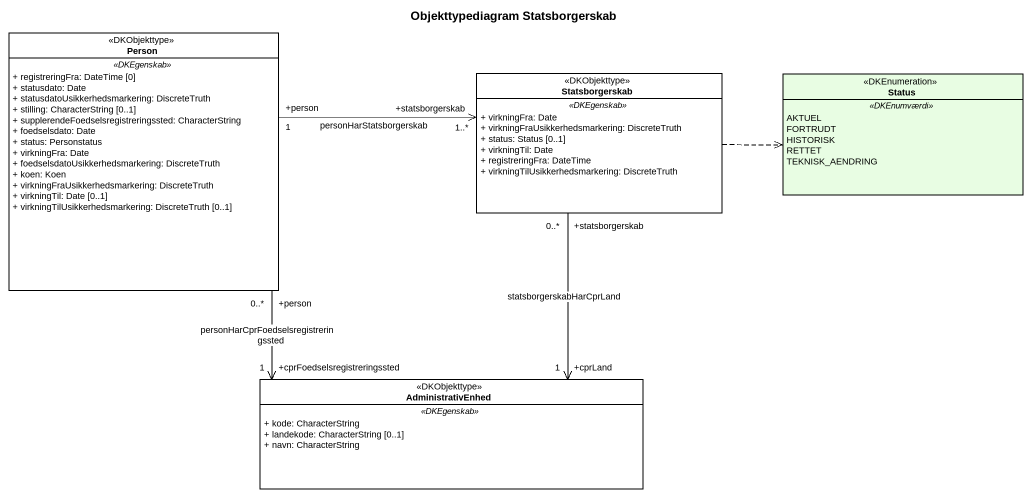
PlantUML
@startuml
title Objekttypediagram Statsborgerskab
hide circle
hide empty members
skinparam classAttributeIconSize 0
class "Person" as Person_ <<DKObjekttype>> {
  .. <<DKEgenskab>> ..
  + registreringFra: DateTime [0]
  + statusdato: Date
  + statusdatoUsikkerhedsmarkering: DiscreteTruth
  + stilling: CharacterString [0..1]
  + supplerendeFoedselsregistreringssted: CharacterString
  + foedselsdato: Date
  + status: Personstatus
  + virkningFra: Date
  + foedselsdatoUsikkerhedsmarkering: DiscreteTruth
  + koen: Koen
  + virkningFraUsikkerhedsmarkering: DiscreteTruth
  + virkningTil: Date [0..1]
  + virkningTilUsikkerhedsmarkering: DiscreteTruth [0..1]
}
class Statsborgerskab <<DKObjekttype>> {
  .. <<DKEgenskab>> ..
  + virkningFra: Date
  + virkningFraUsikkerhedsmarkering: DiscreteTruth
  + status: Status [0..1]
  + virkningTil: Date
  + registreringFra: DateTime
  + virkningTilUsikkerhedsmarkering: DiscreteTruth
}
enum Status <<DKEnumeration>> #E8FDE3 {
  .. <<DKEnumværdi>> ..
  AKTUEL
  FORTRUDT
  HISTORISK
  RETTET
  TEKNISK_AENDRING
}
class AdministrativEnhed <<DKObjekttype>> {
  .. <<DKEgenskab>> ..
  + kode: CharacterString
  + landekode: CharacterString [0..1]
  + navn: CharacterString
}
Person_ "+person\n1" -right-> "+statsborgerskab\n1..*" Statsborgerskab : personHarStatsborgerskab
Person_ "+person\n0..*" --> "+cprFoedselsregistreringssted\n1" AdministrativEnhed : personHarCprFoedselsregistreringssted
Statsborgerskab .right.> Status
Statsborgerskab "+statsborgerskab\n0..*" --> "+cprLand\n1" AdministrativEnhed : statsborgerskabHarCprLand
@enduml
